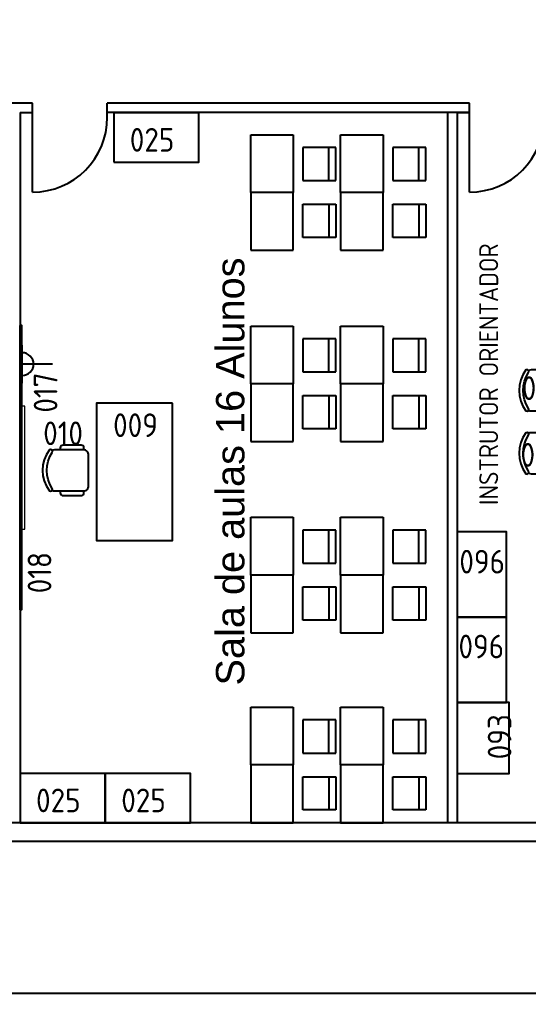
# Model space of a CAD drawing. Header units: millimetres. Extents: x 18768 to 1484868, y -11027 to 520152.
# Drawn here: x 193407 to 198783, y 397570 to 407856 of the extents above; entities that cross this region are included whole.
import ezdxf
from ezdxf.enums import TextEntityAlignment as Align

# ---------------------------------------------------------------- set-up
doc = ezdxf.new("R2010")
doc.units = ezdxf.units.MM
doc.linetypes.add('HIDDEN', pattern=[0.375, 0.25, -0.125])
for name, color, linetype in [('1-PAREDES', 7, 'Continuous'), ('4-MOBILIA', 4, 'Continuous'), ('L025-CONTORNO', 7, 'Continuous'), ('L025-TEXTO', 7, 'Continuous'), ('L035-ARRANJO-ADQUIRIR', 102, 'Continuous'), ('L035-ARRANJO-EXISTENTE', 180, 'Continuous'), ('PAREDES', 7, 'Continuous')]:
    doc.layers.add(name, color=color, linetype=linetype)
doc.layers.add('L035-DEMOLIÇÃO', color=40, linetype='Continuous', plot=False)
doc.styles.add('ISO-CP--25', font='isocp.shx', dxfattribs={"height": 250})
doc.styles.get("Standard").update_dxf_attribs({"font": 'arial.ttf'})

# ---------------------------------------------------------------- blocks, each defined once
blk = doc.blocks.new('BL_SENAI_id9300159197')
at = {"layer": 'L025-CONTORNO', "color": 0, "linetype": 'HIDDEN', "lineweight": 9}
blk.add_lwpolyline([(-650, -50), (650, -50), (650, 0), (-650, 0)], close=True, dxfattribs=at)
at = {"layer": 'L025-TEXTO', "lineweight": 9, "style": 'ISO-CP--25'}
blk.add_attdef('rmp_mt_codmaterial', (15, 15), '', height=40, dxfattribs=at)
at = {"layer": 'L025-TEXTO', "lineweight": 9, "style": 'ISO-CP--25', "flags": 1}
for tag in ['rmp_mt_nomeunid', 'rmp_mt_potencia', 'rmp_mt_cod']:
    blk.add_attdef(tag, (15, 15), '', height=40, dxfattribs=at)
blk = doc.blocks.new('BL_SENAI_id9320290690')
at = {"layer": 'L025-CONTORNO', "color": 0}
blk.add_lwpolyline([(-3131, 134), (-131, 134), (-131, 152), (-3131, 152)], close=True, dxfattribs=at)
at = {"layer": 'L025-TEXTO', "style": 'ISO-CP--25'}
blk.add_attdef('rmp_mt_codmaterial', (15, 15), '', height=40, dxfattribs=at)
at = {"layer": 'L025-TEXTO', "style": 'ISO-CP--25', "flags": 1}
for tag in ['rmp_mt_nomeunid', 'rmp_mt_potencia', 'rmp_mt_cod']:
    blk.add_attdef(tag, (15, 15), '', height=40, dxfattribs=at)
blk = doc.blocks.new('BL_SENAI_id9320211380')
at = {"layer": 'L035-ARRANJO-ADQUIRIR', "color": 0}
for points in [[(388, -137, 0.129448), (395, -110), (395, 195, 0.414214), (341, 249), (16, 249, 0.414214), (-38, 195), (-38, -112, 0.120944), (-32, -137)], [(-38, 199), (-58, 199, 0.414214), (-88, 169), (-88, -21, 0.414214), (-58, -51), (-38, -51)], [(395, -51), (415, -51, 0.414214), (445, -21), (445, 169, 0.414214), (415, 199), (395, 199)], [(368, -137, -0.290756), (-12, -137, 0.829608), (-38, -166, 0.333333), (394, -166, 0.829608), (368, -137)]]:
    blk.add_lwpolyline(points, format="xyb", dxfattribs=at)
at = {"layer": 'L025-TEXTO', "style": 'ISO-CP--25'}
blk.add_attdef('rmp_mt_codmaterial', (15, 15), '', height=40, dxfattribs=at)
at = {"layer": 'L025-TEXTO', "style": 'ISO-CP--25', "flags": 1}
for tag in ['rmp_mt_nomeunid', 'rmp_mt_potencia', 'rmp_mt_cod']:
    blk.add_attdef(tag, (15, 15), '', height=40, dxfattribs=at)
blk = doc.blocks.new('BL_SENAI_id9320220810')
at = {"layer": 'L025-CONTORNO', "color": 0}
blk.add_lwpolyline([(-688, 238), (112, 238), (112, 1688), (-688, 1688)], close=True, dxfattribs=at)
at = {"layer": 'L025-TEXTO', "style": 'ISO-CP--25'}
blk.add_attdef('rmp_mt_codmaterial', (15, 15), '', height=40, dxfattribs=at)
at = {"layer": 'L025-TEXTO', "style": 'ISO-CP--25', "flags": 1}
for tag in ['rmp_mt_nomeunid', 'rmp_mt_potencia', 'rmp_mt_cod']:
    blk.add_attdef(tag, (15, 15), '', height=40, dxfattribs=at)
blk = doc.blocks.new('BL_SENAI_id9320230440')
at = {"layer": 'L035-ARRANJO-ADQUIRIR', "color": 0}
blk.add_lwpolyline([(0, 520), (-900, 520), (-900, 0), (0, 0)], close=True, dxfattribs=at)
at = {"layer": 'L025-TEXTO', "style": 'ISO-CP--25'}
blk.add_attdef('rmp_mt_codmaterial', (15, 15), '', height=40, dxfattribs=at)
at = {"layer": 'L025-TEXTO', "style": 'ISO-CP--25', "flags": 1}
for tag in ['rmp_mt_nomeunid', 'rmp_mt_potencia', 'rmp_mt_cod']:
    blk.add_attdef(tag, (15, 15), '', height=40, dxfattribs=at)
blk = doc.blocks.new('BL_SENAI_id9320210370')
at = {"layer": 'L035-ARRANJO-ADQUIRIR', "color": 0}
for points in [[(-146, 159, 0.129448), (-139, 186), (-139, 490, 0.414214), (-193, 544), (-518, 544, 0.414214), (-572, 490), (-572, 184, 0.120944), (-566, 159)], [(-166, 158, -0.290756), (-546, 158, 0.829608), (-572, 130, 0.333333), (-140, 130, 0.829608), (-166, 158)]]:
    blk.add_lwpolyline(points, format="xyb", dxfattribs=at)
at = {"layer": 'L025-TEXTO', "style": 'ISO-CP--25'}
blk.add_attdef('rmp_mt_codmaterial', (15, 15), '', height=40, dxfattribs=at)
at = {"layer": 'L025-TEXTO', "style": 'ISO-CP--25', "flags": 1}
for tag in ['rmp_mt_nomeunid', 'rmp_mt_potencia', 'rmp_mt_cod']:
    blk.add_attdef(tag, (15, 15), '', height=40, dxfattribs=at)
blk = doc.blocks.new('BL_SENAI_id9320230450')
at = {"layer": 'L035-ARRANJO-ADQUIRIR', "color": 0}
blk.add_lwpolyline([(-152, -48), (-152, 852), (-672, 852), (-672, -48)], close=True, dxfattribs=at)
at = {"layer": 'L025-TEXTO', "style": 'ISO-CP--25'}
blk.add_attdef('rmp_mt_codmaterial', (15, 15), '', height=40, dxfattribs=at)
at = {"layer": 'L025-TEXTO', "style": 'ISO-CP--25', "flags": 1}
for tag in ['rmp_mt_nomeunid', 'rmp_mt_potencia', 'rmp_mt_cod']:
    blk.add_attdef(tag, (15, 15), '', height=40, dxfattribs=at)
blk = doc.blocks.new('BL_SENAI_id9300036643')
at = {"layer": 'L035-ARRANJO-EXISTENTE', "color": 0}
blk.add_lwpolyline([(0, 750), (-550, 750), (-550, 0), (0, 0)], close=True, dxfattribs=at)
at = {"layer": 'L025-TEXTO', "style": 'ISO-CP--25'}
blk.add_attdef('rmp_mt_codmaterial', (15, 15), '', height=40, dxfattribs=at)
at = {"layer": 'L025-TEXTO', "style": 'ISO-CP--25', "flags": 1}
for tag in ['rmp_mt_nomeunid', 'rmp_mt_potencia', 'rmp_mt_cod']:
    blk.add_attdef(tag, (15, 15), '', height=40, dxfattribs=at)

msp = doc.modelspace()

# ---------------------------------------------------------------- linework, layer by layer
at = {"layer": '1-PAREDES'}
for p, q in [((193543.887, 406972.687), (193312.279, 406972.687)), ((198159.926, 406972.687), (197928.319, 406972.687)), ((193412.279, 406873.687), (193543.887, 406873.687)), ((198028.319, 406873.687), (198159.926, 406873.687))]:
    msp.add_line(p, q, dxfattribs=at)
at = {"layer": '4-MOBILIA'}
for p, q in [((195848.621, 406028.913), (195848.621, 406638.913)), ((195848.621, 406638.913), (196298.621, 406638.913)), ((196298.621, 406638.913), (196298.621, 406028.913)), ((196798.621, 406028.913), (196798.621, 406638.913)), ((196798.621, 406638.913), (197248.621, 406638.913)), ((197248.621, 406638.913), (197248.621, 406028.913)), ((196298.621, 406028.913), (195848.621, 406028.913)), ((196298.621, 406028.913), (195848.621, 406028.913)), ((195848.621, 406028.913), (195848.621, 405418.913)), ((196298.621, 405418.913), (196298.621, 406028.913)), ((197248.621, 406028.913), (196798.621, 406028.913)), ((197248.621, 406028.913), (196798.621, 406028.913)), ((196798.621, 406028.913), (196798.621, 405418.913)), ((197248.621, 405418.913), (197248.621, 406028.913)), ((195848.621, 405418.913), (196298.621, 405418.913)), ((196798.621, 405418.913), (197248.621, 405418.913)), ((195848.621, 404618.913), (196298.621, 404618.913)), ((195848.621, 404008.913), (195848.621, 404618.913)), ((196298.621, 404618.913), (196298.621, 404008.913)), ((196798.621, 404008.913), (196798.621, 404618.913)), ((196798.621, 404618.913), (197248.621, 404618.913)), ((197248.621, 404618.913), (197248.621, 404008.913)), ((196298.621, 404008.913), (195848.621, 404008.913)), ((196298.621, 404008.913), (195848.621, 404008.913)), ((195848.621, 404008.913), (195848.621, 403398.913)), ((196298.621, 403398.913), (196298.621, 404008.913)), ((197248.621, 404008.913), (196798.621, 404008.913)), ((197248.621, 404008.913), (196798.621, 404008.913)), ((196798.621, 404008.913), (196798.621, 403398.913)), ((197248.621, 403398.913), (197248.621, 404008.913)), ((195848.621, 403398.913), (196298.621, 403398.913)), ((196798.621, 403398.913), (197248.621, 403398.913)), ((195848.621, 402598.913), (196298.621, 402598.913)), ((195848.621, 401988.913), (195848.621, 402598.913)), ((196298.621, 402598.913), (196298.621, 401988.913)), ((196798.621, 402598.913), (197248.621, 402598.913)), ((196798.621, 401988.913), (196798.621, 402598.913)), ((197248.621, 402598.913), (197248.621, 401988.913)), ((196298.621, 401988.913), (195848.621, 401988.913)), ((196298.621, 401988.913), (195848.621, 401988.913)), ((195848.621, 401988.913), (195848.621, 401378.913)), ((196298.621, 401378.913), (196298.621, 401988.913)), ((197248.621, 401988.913), (196798.621, 401988.913)), ((197248.621, 401988.913), (196798.621, 401988.913)), ((196798.621, 401988.913), (196798.621, 401378.913)), ((197248.621, 401378.913), (197248.621, 401988.913)), ((195848.621, 401378.913), (196298.621, 401378.913)), ((196798.621, 401378.913), (197248.621, 401378.913)), ((195848.621, 399983.687), (195848.621, 400593.687)), ((195848.621, 400593.687), (196298.621, 400593.687)), ((196298.621, 400593.687), (196298.621, 399983.687)), ((196798.621, 400593.687), (197248.621, 400593.687)), ((196798.621, 399983.687), (196798.621, 400593.687)), ((197248.621, 400593.687), (197248.621, 399983.687)), ((195848.621, 399983.687), (195848.621, 399373.687)), ((196298.621, 399983.687), (195848.621, 399983.687)), ((196298.621, 399983.687), (195848.621, 399983.687)), ((196298.621, 399373.687), (196298.621, 399983.687)), ((197248.621, 399983.687), (196798.621, 399983.687)), ((197248.621, 399983.687), (196798.621, 399983.687)), ((196798.621, 399983.687), (196798.621, 399373.687)), ((197248.621, 399373.687), (197248.621, 399983.687)), ((195848.621, 399373.687), (196298.621, 399373.687)), ((196798.621, 399373.687), (197248.621, 399373.687))]:
    msp.add_line(p, q, dxfattribs=at)
at = {"layer": '4-MOBILIA', "linetype": 'Continuous'}
for p, q in [((196748.621, 406503.913), (196398.621, 406503.913)), ((196398.621, 406503.913), (196398.621, 406153.913)), ((196673.621, 406153.913), (196673.621, 406503.913)), ((196748.621, 406153.913), (196748.621, 406503.913)), ((197698.621, 406503.913), (197348.621, 406503.913)), ((197348.621, 406503.913), (197348.621, 406153.913)), ((197623.621, 406153.913), (197623.621, 406503.913)), ((197698.621, 406153.913), (197698.621, 406503.913)), ((196398.621, 406153.913), (196748.621, 406153.913)), ((197348.621, 406153.913), (197698.621, 406153.913)), ((196398.621, 405903.913), (196748.621, 405903.913)), ((196398.621, 405553.913), (196398.621, 405903.913)), ((196673.621, 405903.913), (196673.621, 405553.913)), ((196748.621, 405903.913), (196748.621, 405553.913)), ((197348.621, 405903.913), (197698.621, 405903.913)), ((197348.621, 405553.913), (197348.621, 405903.913)), ((197623.621, 405903.913), (197623.621, 405553.913)), ((197698.621, 405903.913), (197698.621, 405553.913)), ((196748.621, 405553.913), (196398.621, 405553.913)), ((197698.621, 405553.913), (197348.621, 405553.913)), ((196398.621, 404483.913), (196398.621, 404133.913)), ((196748.621, 404483.913), (196398.621, 404483.913)), ((196673.621, 404133.913), (196673.621, 404483.913)), ((196748.621, 404133.913), (196748.621, 404483.913)), ((197348.621, 404483.913), (197348.621, 404133.913)), ((197698.621, 404483.913), (197348.621, 404483.913)), ((197623.621, 404133.913), (197623.621, 404483.913)), ((197698.621, 404133.913), (197698.621, 404483.913)), ((196398.621, 404133.913), (196748.621, 404133.913)), ((197348.621, 404133.913), (197698.621, 404133.913)), ((196398.621, 403533.913), (196398.621, 403883.913)), ((196398.621, 403883.913), (196748.621, 403883.913)), ((196673.621, 403883.913), (196673.621, 403533.913)), ((196748.621, 403883.913), (196748.621, 403533.913)), ((197348.621, 403533.913), (197348.621, 403883.913)), ((197348.621, 403883.913), (197698.621, 403883.913)), ((197623.621, 403883.913), (197623.621, 403533.913)), ((197698.621, 403883.913), (197698.621, 403533.913)), ((196748.621, 403533.913), (196398.621, 403533.913)), ((197698.621, 403533.913), (197348.621, 403533.913)), ((196398.621, 402463.913), (196398.621, 402113.913)), ((196748.621, 402463.913), (196398.621, 402463.913)), ((196673.621, 402113.913), (196673.621, 402463.913)), ((196748.621, 402113.913), (196748.621, 402463.913)), ((197348.621, 402463.913), (197348.621, 402113.913)), ((197698.621, 402463.913), (197348.621, 402463.913)), ((197623.621, 402113.913), (197623.621, 402463.913)), ((197698.621, 402113.913), (197698.621, 402463.913)), ((196398.621, 402113.913), (196748.621, 402113.913)), ((197348.621, 402113.913), (197698.621, 402113.913)), ((196398.621, 401513.913), (196398.621, 401863.913)), ((196398.621, 401863.913), (196748.621, 401863.913)), ((196673.621, 401863.913), (196673.621, 401513.913)), ((196748.621, 401863.913), (196748.621, 401513.913)), ((197348.621, 401513.913), (197348.621, 401863.913)), ((197348.621, 401863.913), (197698.621, 401863.913)), ((197623.621, 401863.913), (197623.621, 401513.913)), ((197698.621, 401863.913), (197698.621, 401513.913)), ((196748.621, 401513.913), (196398.621, 401513.913)), ((197698.621, 401513.913), (197348.621, 401513.913)), ((196748.621, 400458.687), (196398.621, 400458.687)), ((196398.621, 400458.687), (196398.621, 400108.687)), ((196673.621, 400108.687), (196673.621, 400458.687)), ((196748.621, 400108.687), (196748.621, 400458.687)), ((197698.621, 400458.687), (197348.621, 400458.687)), ((197348.621, 400458.687), (197348.621, 400108.687)), ((197623.621, 400108.687), (197623.621, 400458.687)), ((197698.621, 400108.687), (197698.621, 400458.687)), ((196398.621, 400108.687), (196748.621, 400108.687)), ((197348.621, 400108.687), (197698.621, 400108.687)), ((196398.621, 399858.687), (196748.621, 399858.687)), ((196398.621, 399508.687), (196398.621, 399858.687)), ((196673.621, 399858.687), (196673.621, 399508.687)), ((196748.621, 399858.687), (196748.621, 399508.687)), ((197348.621, 399858.687), (197698.621, 399858.687)), ((197348.621, 399508.687), (197348.621, 399858.687)), ((197623.621, 399858.687), (197623.621, 399508.687)), ((197698.621, 399858.687), (197698.621, 399508.687)), ((196748.621, 399508.687), (196398.621, 399508.687)), ((197698.621, 399508.687), (197348.621, 399508.687))]:
    msp.add_line(p, q, dxfattribs=at)
at = {"layer": 'L035-ARRANJO-ADQUIRIR', "color": 100}
for p, q in [((193435.557, 404016.62), (193435.557, 404416.62)), ((193755.557, 404216.62), (193435.557, 404216.62))]:
    msp.add_line(p, q, dxfattribs=at)
msp.add_arc((193435.557, 404216.62), 120, 270, 90, dxfattribs=at)
at = {"layer": 'L035-DEMOLIÇÃO', "linetype": 'ByBlock', "lineweight": -2}
msp.add_lwpolyline([(243039.686, 397570.166), (151141.405, 397570.166), (151141.405, 435098.76), (243039.686, 435098.76)], close=True, dxfattribs=at)
at = {"layer": 'PAREDES'}
for p, q in [((193543.887, 406032.687), (193543.887, 406972.687)), ((194333.887, 406822.687), (194333.887, 406972.687)), ((198159.926, 406972.687), (194333.887, 406972.687)), ((198159.926, 406032.687), (198159.926, 406972.687)), ((193412.279, 406873.687), (193412.279, 399373.687)), ((198159.926, 406873.687), (194333.887, 406873.687)), ((197928.319, 406873.687), (197928.319, 399373.687)), ((198028.319, 406873.687), (198028.319, 399373.687)), ((210246.044, 399373.687), (187312.279, 399373.687)), ((210246.044, 399173.687), (187138.279, 399173.687))]:
    msp.add_line(p, q, dxfattribs=at)
for centre in [(193543.887, 406822.687), (198159.926, 406822.687)]:
    msp.add_arc(centre, 790, 270, 0, dxfattribs=at)

# ---------------------------------------------------------------- block references
at = {"layer": 'L035-ARRANJO-ADQUIRIR'}
ref = msp.add_blockref('BL_SENAI_id9320230440', (194402.338, 406868.899), dxfattribs=dict(at, rotation=180))
ref.add_attrib('rmp_mt_codmaterial', '025', dxfattribs={"layer": 'L025-TEXTO', "height": 250, "style": 'ISO-CP--25'}).set_placement((194806.884, 406584.581), align=Align.MIDDLE)
ref = msp.add_blockref('BL_SENAI_id9320290690', (193277.89, 401492.753), dxfattribs=dict(at, rotation=270))
ref.add_attrib('rmp_mt_codmaterial', '018', dxfattribs={"layer": 'L025-TEXTO', "height": 250, "rotation": 90, "style": 'ISO-CP--25'}).set_placement((193617.992, 402013.907), align=Align.MIDDLE)
ref = msp.add_blockref('BL_SENAI_id9320210370', (198625.125, 403582.531), dxfattribs=dict(at, rotation=270))
ref.add_attrib('rmp_mt_codmaterial', '095', dxfattribs={"layer": 'L025-TEXTO', "height": 250, "style": 'ISO-CP--25'}).set_placement((198952.542, 403962.487), align=Align.MIDDLE)
ref = msp.add_blockref('BL_SENAI_id9300159197', (193412.279, 403123.687), dxfattribs=dict(at, rotation=90))
ref.add_attrib('rmp_mt_codmaterial', '017', dxfattribs={"layer": 'L025-TEXTO', "lineweight": 9, "height": 250, "rotation": 90, "style": 'ISO-CP--25'}).set_placement((193682.545, 403915.984), align=Align.MIDDLE)
ref = msp.add_blockref('BL_SENAI_id9320220810', (194332.998, 404041.382), dxfattribs=dict(at, rotation=180))
ref.add_attrib('rmp_mt_codmaterial', '009', dxfattribs={"layer": 'L025-TEXTO', "height": 250, "style": 'ISO-CP--25'}).set_placement((194631.954, 403446.204), align=Align.CENTER)
ref = msp.add_blockref('BL_SENAI_id9320211380', (193888.302, 403272.715), dxfattribs=dict(at, rotation=270))
ref.add_attrib('rmp_mt_codmaterial', '010', dxfattribs={"layer": 'L025-TEXTO', "height": 250, "style": 'ISO-CP--25'}).set_placement((193867.079, 403360.65), align=Align.CENTER)
ref = msp.add_blockref('BL_SENAI_id9320210370', (198625.125, 402919.196), dxfattribs=dict(at, rotation=270))
ref.add_attrib('rmp_mt_codmaterial', '095', dxfattribs={"layer": 'L025-TEXTO', "height": 250, "style": 'ISO-CP--25'}).set_placement((198939.566, 403257.968), align=Align.MIDDLE)
ref = msp.add_blockref('BL_SENAI_id9320230450', (198700.744, 401591.771), dxfattribs=at)
ref.add_attrib('rmp_mt_codmaterial', '096', dxfattribs={"layer": 'L025-TEXTO', "height": 250, "style": 'ISO-CP--25'}).set_placement((198292.979, 402130.248), align=Align.MIDDLE)
ref = msp.add_blockref('BL_SENAI_id9320230450', (198700.744, 400691.771), dxfattribs=at)
ref.add_attrib('rmp_mt_codmaterial', '096', dxfattribs={"layer": 'L025-TEXTO', "height": 250, "style": 'ISO-CP--25'}).set_placement((198284.015, 401234.523), align=Align.MIDDLE)
ref = msp.add_blockref('BL_SENAI_id9300036643', (198028.319, 400643.687), dxfattribs=dict(at, rotation=180))
ref.add_attrib('rmp_mt_codmaterial', '093', dxfattribs={"layer": 'L025-TEXTO', "height": 250, "rotation": 90, "style": 'ISO-CP--25'}).set_placement((198476.866, 400281.463), align=Align.MIDDLE)
ref = msp.add_blockref('BL_SENAI_id9320230440', (193412.279, 399893.687), dxfattribs=dict(at, rotation=180))
ref.add_attrib('rmp_mt_codmaterial', '025', dxfattribs={"layer": 'L025-TEXTO', "height": 250, "style": 'ISO-CP--25'}).set_placement((193816.826, 399609.369), align=Align.MIDDLE)
ref = msp.add_blockref('BL_SENAI_id9320230440', (194312.279, 399893.687), dxfattribs=dict(at, rotation=180))
ref.add_attrib('rmp_mt_codmaterial', '025', dxfattribs={"layer": 'L025-TEXTO', "height": 250, "style": 'ISO-CP--25'}).set_placement((194716.826, 399609.369), align=Align.MIDDLE)

# ---------------------------------------------------------------- texts
at = {"layer": '4-MOBILIA', "insert": (195481.873, 400822.585), "char_height": 300, "width": 4740.23, "attachment_point": 1, "rotation": 90}
msp.add_mtext('{\\fArial|b0|i0|c0|p34;Sala de aulas 16 Alunos}', dxfattribs=at)
at = {"layer": 'L025-TEXTO', "style": 'ISO-CP--25'}
msp.add_text('INSTRUTOR ORIENTADOR', height=200, rotation=90, dxfattribs=at).set_placement((198462.181, 402727.781))

doc.saveas('drawing.dxf')
